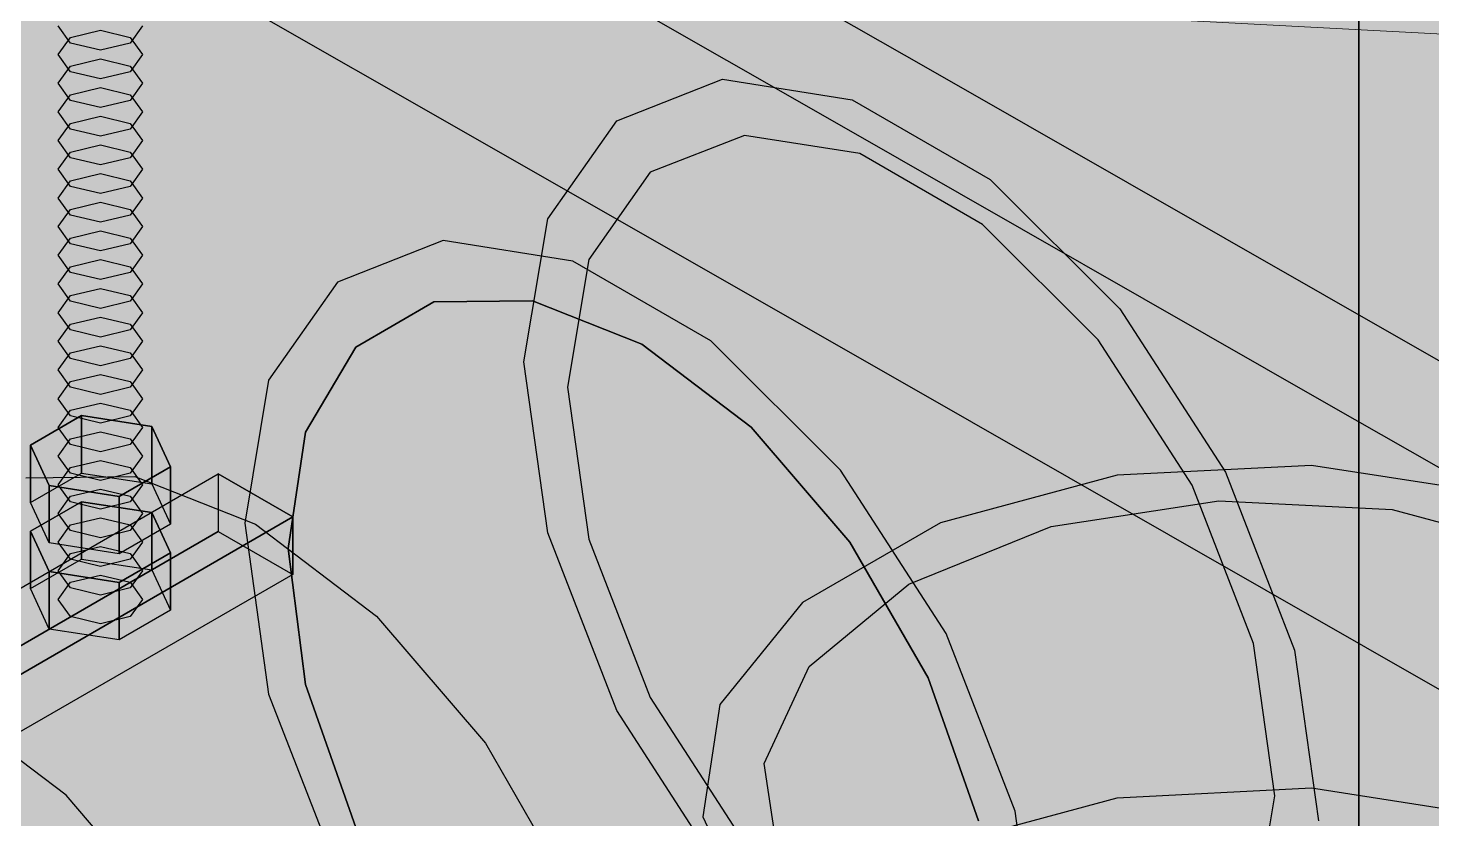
# Model space of a CAD drawing. Header units: metres. Extents: x 0 to 34.2, y 0 to 17.8.
# Drawn here: x 6.2143 to 6.4102, y 10.9985 to 11.1088 of the extents above; entities that cross this region are included whole.
import ezdxf

# ---------------------------------------------------------------- set-up
doc = ezdxf.new("R2010")
doc.units = ezdxf.units.M
doc.header["$LTSCALE"] = 0.25
doc.layers.add('ISO-ARISTAS', color=8, linetype='CONTINUOUS')
doc.layers.add('ISO-CONCRETO-SUP', color=254, linetype='CONTINUOUS', true_color=0xe8e8e8)
doc.layers.add('LLAMADAS', color=30, linetype='CONTINUOUS', lineweight=18)

msp = doc.modelspace()

# ---------------------------------------------------------------- linework, layer by layer
at = {"layer": 'ISO-ARISTAS', "color": 250}
for p, q in [((6.39999, 10.85259), (6.39999, 11.21611)), ((6.39999, 11.21611), (6.39999, 10.85259)), ((6.27163, 11.14219), (6.34022, 11.10299)), ((6.32723, 11.09549), (6.25864, 11.13469)), ((6.32723, 11.09549), (6.25864, 11.13469)), ((6.20877, 11.1323), (6.27736, 11.0931)), ((6.20877, 11.1323), (6.27736, 11.0931)), ((6.22025, 11.10673), (6.21853, 11.10913)), ((6.23028, 11.10913), (6.22856, 11.10673)), ((6.21853, 11.10513), (6.22025, 11.10753)), ((6.22025, 11.10753), (6.22441, 11.10852)), ((6.22441, 11.10852), (6.22856, 11.10753)), ((6.22856, 11.10753), (6.23028, 11.10513)), ((6.22025, 11.10272), (6.21853, 11.10513)), ((6.22441, 11.10573), (6.22025, 11.10673)), ((6.22856, 11.10673), (6.22441, 11.10573)), ((6.23028, 11.10513), (6.22856, 11.10272)), ((6.21853, 11.10112), (6.22025, 11.10353)), ((6.22025, 11.10353), (6.22441, 11.10452)), ((6.22441, 11.10452), (6.22856, 11.10353)), ((6.22856, 11.10353), (6.23028, 11.10112)), ((6.34022, 11.10299), (6.4088, 11.06379)), ((6.22025, 11.09872), (6.21853, 11.10112)), ((6.22441, 11.10173), (6.22025, 11.10272)), ((6.22856, 11.10272), (6.22441, 11.10173)), ((6.23028, 11.10112), (6.22856, 11.09872)), ((6.29648, 11.0959), (6.31122, 11.10168)), ((6.31122, 11.10168), (6.32931, 11.09883)), ((6.21853, 11.09713), (6.22025, 11.09952)), ((6.22025, 11.09952), (6.22441, 11.10052)), ((6.22441, 11.10052), (6.22856, 11.09952)), ((6.22856, 11.09952), (6.23028, 11.09713)), ((6.22025, 11.09473), (6.21853, 11.09713)), ((6.22441, 11.09773), (6.22025, 11.09872)), ((6.22856, 11.09872), (6.22441, 11.09773)), ((6.23028, 11.09713), (6.22856, 11.09473)), ((6.32931, 11.09883), (6.34856, 11.08772)), ((6.21853, 11.09313), (6.22025, 11.09553)), ((6.22025, 11.09553), (6.22441, 11.09652)), ((6.22441, 11.09652), (6.22856, 11.09553)), ((6.22856, 11.09553), (6.23028, 11.09313)), ((6.28685, 11.08221), (6.29648, 11.0959)), ((6.39581, 11.05629), (6.32723, 11.09549)), ((6.39581, 11.05629), (6.32723, 11.09549)), ((6.22441, 11.09373), (6.22025, 11.09473)), ((6.22856, 11.09473), (6.22441, 11.09373)), ((6.31426, 11.09386), (6.30112, 11.08872)), ((6.33037, 11.09133), (6.31426, 11.09386)), ((6.22025, 11.09073), (6.21853, 11.09313)), ((6.21853, 11.08913), (6.22025, 11.09153)), ((6.22025, 11.09153), (6.22441, 11.09252)), ((6.22441, 11.09252), (6.22856, 11.09153)), ((6.23028, 11.09313), (6.22856, 11.09073)), ((6.22856, 11.09153), (6.23028, 11.08913)), ((6.27736, 11.0931), (6.34594, 11.05389)), ((6.27736, 11.0931), (6.34594, 11.05389)), ((6.34751, 11.08144), (6.33037, 11.09133)), ((6.22441, 11.08973), (6.22025, 11.09073)), ((6.22856, 11.09073), (6.22441, 11.08973)), ((6.22025, 11.08672), (6.21853, 11.08913)), ((6.21853, 11.08512), (6.22025, 11.08752)), ((6.22025, 11.08752), (6.22441, 11.08852)), ((6.22441, 11.08852), (6.22856, 11.08752)), ((6.23028, 11.08913), (6.22856, 11.08672)), ((6.22856, 11.08752), (6.23028, 11.08512)), ((6.30112, 11.08872), (6.29255, 11.07653)), ((6.34856, 11.08772), (6.36665, 11.06968)), ((6.22441, 11.08573), (6.22025, 11.08672)), ((6.22856, 11.08672), (6.22441, 11.08573)), ((6.22025, 11.08272), (6.21853, 11.08512)), ((6.21853, 11.08113), (6.22025, 11.08352)), ((6.22025, 11.08352), (6.22441, 11.08452)), ((6.22441, 11.08452), (6.22856, 11.08352)), ((6.23028, 11.08512), (6.22856, 11.08272)), ((6.22856, 11.08352), (6.23028, 11.08113)), ((6.22441, 11.08173), (6.22025, 11.08272)), ((6.22856, 11.08272), (6.22441, 11.08173)), ((6.28351, 11.06225), (6.28685, 11.08221)), ((6.36362, 11.06536), (6.34751, 11.08144)), ((6.22025, 11.07873), (6.21853, 11.08113)), ((6.21853, 11.07713), (6.22025, 11.07953)), ((6.22025, 11.07953), (6.22441, 11.08052)), ((6.22441, 11.08052), (6.22856, 11.07953)), ((6.23028, 11.08113), (6.22856, 11.07873)), ((6.22856, 11.07953), (6.23028, 11.07713)), ((6.22441, 11.07773), (6.22025, 11.07873)), ((6.22856, 11.07873), (6.22441, 11.07773)), ((6.27225, 11.07918), (6.25751, 11.0734)), ((6.29034, 11.07633), (6.27225, 11.07918)), ((6.22025, 11.07473), (6.21853, 11.07713)), ((6.22025, 11.07553), (6.22441, 11.07652)), ((6.22441, 11.07652), (6.22856, 11.07553)), ((6.23028, 11.07713), (6.22856, 11.07473)), ((6.29255, 11.07653), (6.28957, 11.05875)), ((6.30959, 11.06522), (6.29034, 11.07633)), ((6.21853, 11.07313), (6.22025, 11.07553)), ((6.22441, 11.07373), (6.22025, 11.07473)), ((6.22856, 11.07473), (6.22441, 11.07373)), ((6.22856, 11.07553), (6.23028, 11.07313)), ((6.22025, 11.07072), (6.21853, 11.07313)), ((6.22025, 11.07153), (6.22441, 11.07252)), ((6.22441, 11.07252), (6.22856, 11.07153)), ((6.23028, 11.07313), (6.22856, 11.07072)), ((6.25751, 11.0734), (6.24788, 11.05971)), ((6.21853, 11.06912), (6.22025, 11.07153)), ((6.22441, 11.06973), (6.22025, 11.07072)), ((6.22856, 11.07072), (6.22441, 11.06973)), ((6.22856, 11.07153), (6.23028, 11.06912)), ((6.27095, 11.07062), (6.26003, 11.06431)), ((6.26003, 11.06431), (6.27095, 11.07062)), ((6.28471, 11.07077), (6.27095, 11.07062)), ((6.27095, 11.07062), (6.28471, 11.07077)), ((6.29997, 11.06475), (6.28471, 11.07077)), ((6.28471, 11.07077), (6.29997, 11.06475)), ((6.36665, 11.06968), (6.3814, 11.04687)), ((6.22025, 11.06672), (6.21853, 11.06912)), ((6.22025, 11.06752), (6.22441, 11.06852)), ((6.22441, 11.06852), (6.22856, 11.06752)), ((6.23028, 11.06912), (6.22856, 11.06672)), ((6.21853, 11.06513), (6.22025, 11.06752)), ((6.22441, 11.06573), (6.22025, 11.06672)), ((6.22856, 11.06672), (6.22441, 11.06573)), ((6.22856, 11.06752), (6.23028, 11.06513)), ((6.22025, 11.06273), (6.21853, 11.06513)), ((6.22025, 11.06353), (6.22441, 11.06452)), ((6.22441, 11.06452), (6.22856, 11.06353)), ((6.23028, 11.06513), (6.22856, 11.06273)), ((6.26003, 11.06431), (6.25302, 11.05247)), ((6.25302, 11.05247), (6.26003, 11.06431)), ((6.31522, 11.05315), (6.29997, 11.06475)), ((6.29997, 11.06475), (6.31522, 11.05315)), ((6.32768, 11.04718), (6.30959, 11.06522)), ((6.37675, 11.04506), (6.36362, 11.06536)), ((6.21853, 11.06113), (6.22025, 11.06353)), ((6.22441, 11.06173), (6.22025, 11.06273)), ((6.22856, 11.06273), (6.22441, 11.06173)), ((6.22856, 11.06353), (6.23028, 11.06113)), ((6.28685, 11.03843), (6.28351, 11.06225)), ((6.4088, 11.06379), (6.47739, 11.02459)), ((6.22025, 11.05873), (6.21853, 11.06113)), ((6.22025, 11.05953), (6.22441, 11.06052)), ((6.22441, 11.06052), (6.22856, 11.05953)), ((6.23028, 11.06113), (6.22856, 11.05873)), ((6.21853, 11.05713), (6.22025, 11.05953)), ((6.22441, 11.05773), (6.22025, 11.05873)), ((6.22856, 11.05873), (6.22441, 11.05773)), ((6.22856, 11.05953), (6.23028, 11.05713)), ((6.24788, 11.05971), (6.24454, 11.03975)), ((6.28957, 11.05875), (6.29255, 11.03754)), ((6.22025, 11.05472), (6.21853, 11.05713)), ((6.22025, 11.05552), (6.22441, 11.05652)), ((6.22441, 11.05652), (6.22856, 11.05552)), ((6.23028, 11.05713), (6.22856, 11.05472)), ((6.4644, 11.01709), (6.39581, 11.05629)), ((6.4644, 11.01709), (6.39581, 11.05629)), ((6.22179, 11.05476), (6.21464, 11.05064)), ((6.21464, 11.05064), (6.22179, 11.05476)), ((6.21853, 11.05312), (6.22025, 11.05552)), ((6.22441, 11.05373), (6.22025, 11.05472)), ((6.23156, 11.05325), (6.22179, 11.05476)), ((6.22179, 11.05476), (6.22179, 11.04676)), ((6.22179, 11.04676), (6.22179, 11.05476)), ((6.22179, 11.05476), (6.23156, 11.05325)), ((6.22856, 11.05472), (6.22441, 11.05373)), ((6.22856, 11.05552), (6.23028, 11.05312)), ((6.22025, 11.05072), (6.21853, 11.05312)), ((6.22025, 11.05152), (6.22441, 11.05252)), ((6.22441, 11.05252), (6.22856, 11.05152)), ((6.23028, 11.05312), (6.22856, 11.05072)), ((6.23156, 11.04525), (6.23156, 11.05325)), ((6.23417, 11.04761), (6.23156, 11.05325)), ((6.23156, 11.05325), (6.23156, 11.04525)), ((6.23156, 11.05325), (6.23417, 11.04761)), ((6.25302, 11.05247), (6.2506, 11.03625)), ((6.2506, 11.03625), (6.25302, 11.05247)), ((6.32898, 11.03711), (6.31522, 11.05315)), ((6.31522, 11.05315), (6.32898, 11.03711)), ((6.34594, 11.05389), (6.41453, 11.01469)), ((6.34594, 11.05389), (6.41453, 11.01469)), ((6.21464, 11.05064), (6.21464, 11.04264)), ((6.21464, 11.04264), (6.21464, 11.05064)), ((6.21464, 11.05064), (6.21726, 11.045)), ((6.21726, 11.045), (6.21464, 11.05064)), ((6.21853, 11.04913), (6.22025, 11.05152)), ((6.22441, 11.04973), (6.22025, 11.05072)), ((6.22856, 11.05072), (6.22441, 11.04973)), ((6.22856, 11.05152), (6.23028, 11.04913)), ((6.22025, 11.04673), (6.21853, 11.04913)), ((6.22025, 11.04753), (6.22441, 11.04852)), ((6.22441, 11.04852), (6.22856, 11.04753)), ((6.23028, 11.04913), (6.22856, 11.04673)), ((6.19756, 11.02163), (6.24086, 11.04663)), ((6.19756, 11.02163), (6.24086, 11.04663)), ((6.21399, 11.04611), (6.2292, 11.04628)), ((6.21464, 11.04264), (6.22179, 11.04676)), ((6.21464, 11.04264), (6.22179, 11.04676)), ((6.21853, 11.04513), (6.22025, 11.04753)), ((6.22441, 11.04573), (6.22025, 11.04673)), ((6.22179, 11.04676), (6.23156, 11.04525)), ((6.22179, 11.04676), (6.23156, 11.04525)), ((6.22856, 11.04673), (6.22441, 11.04573)), ((6.23417, 11.04761), (6.22702, 11.04349)), ((6.22702, 11.04349), (6.23417, 11.04761)), ((6.22856, 11.04753), (6.23028, 11.04513)), ((6.2292, 11.04628), (6.24606, 11.03963)), ((6.23417, 11.03961), (6.23417, 11.04761)), ((6.23417, 11.04761), (6.23417, 11.03961)), ((6.25125, 11.04063), (6.24086, 11.04663)), ((6.24086, 11.04663), (6.24086, 11.03862)), ((6.24086, 11.04663), (6.24086, 11.03862)), ((6.24086, 11.04663), (6.25125, 11.04063)), ((6.34242, 11.02437), (6.32768, 11.04718)), ((6.36628, 11.04646), (6.34161, 11.03982)), ((6.3934, 11.04783), (6.36628, 11.04646)), ((6.3814, 11.04687), (6.39102, 11.02207)), ((6.4197, 11.04376), (6.3934, 11.04783)), ((6.21726, 11.045), (6.21726, 11.037)), ((6.22702, 11.04349), (6.21726, 11.045)), ((6.21726, 11.037), (6.21726, 11.045)), ((6.21726, 11.045), (6.22702, 11.04349)), ((6.22025, 11.04273), (6.21853, 11.04513)), ((6.22025, 11.04353), (6.22441, 11.04452)), ((6.22441, 11.04452), (6.22856, 11.04353)), ((6.23028, 11.04513), (6.22856, 11.04273)), ((6.23156, 11.04525), (6.23417, 11.03961)), ((6.23156, 11.04525), (6.23417, 11.03961)), ((6.38532, 11.02296), (6.37675, 11.04506)), ((6.22179, 11.04276), (6.21464, 11.03864)), ((6.21464, 11.03864), (6.22179, 11.04276)), ((6.21726, 11.037), (6.21464, 11.04264)), ((6.21726, 11.037), (6.21464, 11.04264)), ((6.21853, 11.04113), (6.22025, 11.04353)), ((6.22441, 11.04173), (6.22025, 11.04273)), ((6.23156, 11.04125), (6.22179, 11.04276)), ((6.22179, 11.04276), (6.22179, 11.03476)), ((6.22179, 11.03476), (6.22179, 11.04276)), ((6.22179, 11.04276), (6.23156, 11.04125)), ((6.22856, 11.04273), (6.22441, 11.04173)), ((6.22702, 11.03549), (6.22702, 11.04349)), ((6.22702, 11.04349), (6.22702, 11.03549)), ((6.22856, 11.04353), (6.23028, 11.04113)), ((6.35707, 11.03928), (6.38048, 11.0429)), ((6.38048, 11.0429), (6.40464, 11.04168)), ((6.25125, 11.04063), (6.20795, 11.01562)), ((6.20795, 11.01562), (6.25125, 11.04063)), ((6.22025, 11.03872), (6.21853, 11.04113)), ((6.22025, 11.03953), (6.22441, 11.04052)), ((6.22441, 11.04052), (6.22856, 11.03953)), ((6.23028, 11.04113), (6.22856, 11.03872)), ((6.23156, 11.03325), (6.23156, 11.04125)), ((6.23417, 11.03561), (6.23156, 11.04125)), ((6.23156, 11.04125), (6.23156, 11.03325)), ((6.23156, 11.04125), (6.23417, 11.03561)), ((6.25125, 11.03262), (6.25125, 11.04063)), ((6.25125, 11.04063), (6.25125, 11.03262)), ((6.40464, 11.04168), (6.42661, 11.03577)), ((6.24086, 11.03862), (6.19756, 11.01362)), ((6.19756, 11.01362), (6.24086, 11.03862)), ((6.21464, 11.03864), (6.21464, 11.03064)), ((6.21464, 11.03064), (6.21464, 11.03864)), ((6.21464, 11.03864), (6.21726, 11.033)), ((6.21726, 11.033), (6.21464, 11.03864)), ((6.21853, 11.03712), (6.22025, 11.03953)), ((6.22441, 11.03773), (6.22025, 11.03872)), ((6.22856, 11.03872), (6.22441, 11.03773)), ((6.23417, 11.03961), (6.22702, 11.03549)), ((6.23417, 11.03961), (6.22702, 11.03549)), ((6.22856, 11.03953), (6.23028, 11.03712)), ((6.24086, 11.03862), (6.25125, 11.03262)), ((6.24086, 11.03862), (6.25125, 11.03262)), ((6.24454, 11.03975), (6.24788, 11.01593)), ((6.24606, 11.03963), (6.26292, 11.02681)), ((6.29648, 11.01362), (6.28685, 11.03843)), ((6.34161, 11.03982), (6.32236, 11.02871)), ((6.33721, 11.03125), (6.35707, 11.03928)), ((6.22702, 11.03549), (6.21726, 11.037)), ((6.22702, 11.03549), (6.21726, 11.037)), ((6.22025, 11.03472), (6.21853, 11.03712)), ((6.22025, 11.03552), (6.22441, 11.03652)), ((6.22441, 11.03652), (6.22856, 11.03552)), ((6.23028, 11.03712), (6.22856, 11.03472)), ((6.29255, 11.03754), (6.30112, 11.01544)), ((6.3399, 11.0182), (6.32898, 11.03711)), ((6.32898, 11.03711), (6.3399, 11.0182)), ((6.21464, 11.03064), (6.22179, 11.03476)), ((6.21464, 11.03064), (6.22179, 11.03476)), ((6.21853, 11.03313), (6.22025, 11.03552)), ((6.22441, 11.03373), (6.22025, 11.03472)), ((6.22179, 11.03476), (6.23156, 11.03325)), ((6.22179, 11.03476), (6.23156, 11.03325)), ((6.22856, 11.03472), (6.22441, 11.03373)), ((6.23417, 11.03561), (6.22702, 11.03149)), ((6.22702, 11.03149), (6.23417, 11.03561)), ((6.22856, 11.03552), (6.23028, 11.03313)), ((6.23417, 11.02761), (6.23417, 11.03561)), ((6.23417, 11.03561), (6.23417, 11.02761)), ((6.2506, 11.03625), (6.25302, 11.01724)), ((6.25302, 11.01724), (6.2506, 11.03625)), ((6.25125, 11.03262), (6.20795, 11.00763)), ((6.25125, 11.03262), (6.20795, 11.00763)), ((6.21726, 11.033), (6.21726, 11.025)), ((6.22702, 11.03149), (6.21726, 11.033)), ((6.21726, 11.025), (6.21726, 11.033)), ((6.21726, 11.033), (6.22702, 11.03149)), ((6.22025, 11.03073), (6.21853, 11.03313)), ((6.22025, 11.03153), (6.22441, 11.03252)), ((6.22025, 11.03153), (6.22441, 11.03252)), ((6.22441, 11.03252), (6.22856, 11.03153)), ((6.22441, 11.03252), (6.22856, 11.03153)), ((6.23028, 11.03313), (6.22856, 11.03073)), ((6.23156, 11.03325), (6.23417, 11.02761)), ((6.23156, 11.03325), (6.23417, 11.02761)), ((6.21726, 11.025), (6.21464, 11.03064)), ((6.21726, 11.025), (6.21464, 11.03064)), ((6.21853, 11.02913), (6.22025, 11.03153)), ((6.21853, 11.02913), (6.22025, 11.03153)), ((6.22441, 11.02973), (6.22025, 11.03073)), ((6.22856, 11.03073), (6.22441, 11.02973)), ((6.22702, 11.02349), (6.22702, 11.03149)), ((6.22702, 11.03149), (6.22702, 11.02349)), ((6.22856, 11.03153), (6.23028, 11.02913)), ((6.22856, 11.03153), (6.23028, 11.02913)), ((6.3233, 11.01978), (6.33721, 11.03125)), ((6.22025, 11.02673), (6.21853, 11.02913)), ((6.22025, 11.02673), (6.21853, 11.02913)), ((6.23028, 11.02913), (6.22856, 11.02673)), ((6.23028, 11.02913), (6.22856, 11.02673)), ((6.32236, 11.02871), (6.31086, 11.01446)), ((6.22441, 11.02573), (6.22025, 11.02673)), ((6.22441, 11.02573), (6.22025, 11.02673)), ((6.22856, 11.02673), (6.22441, 11.02573)), ((6.22856, 11.02673), (6.22441, 11.02573)), ((6.23417, 11.02761), (6.22702, 11.02349)), ((6.23417, 11.02761), (6.22702, 11.02349)), ((6.26292, 11.02681), (6.27813, 11.00908)), ((6.22702, 11.02349), (6.21726, 11.025)), ((6.22702, 11.02349), (6.21726, 11.025)), ((6.35205, 10.99957), (6.34242, 11.02437)), ((6.3883, 11.00175), (6.38532, 11.02296)), ((6.39102, 11.02207), (6.39436, 10.99825)), ((6.31702, 11.00626), (6.3233, 11.01978)), ((6.25302, 11.01724), (6.26003, 10.9973)), ((6.26003, 10.9973), (6.25302, 11.01724)), ((6.34691, 10.99826), (6.3399, 11.0182)), ((6.3399, 11.0182), (6.34691, 10.99826)), ((6.24788, 11.01593), (6.25751, 10.99113)), ((6.30112, 11.01544), (6.31426, 10.99514)), ((6.21961, 11.00181), (6.20275, 11.01463)), ((6.31122, 10.99082), (6.29648, 11.01362)), ((6.31086, 11.01446), (6.30848, 10.99881)), ((6.27813, 11.00908), (6.2902, 10.98817)), ((6.31914, 10.99232), (6.31702, 11.00626)), ((6.23482, 10.98408), (6.21961, 11.00181)), ((6.34161, 10.99482), (6.36628, 11.00146)), ((6.36628, 11.00146), (6.3934, 11.00283)), ((6.38532, 10.98397), (6.3883, 11.00175)), ((6.3934, 11.00283), (6.4197, 10.99876)), ((6.35539, 10.97575), (6.35205, 10.99957)), ((6.30848, 10.99881), (6.31553, 10.98362))]:
    msp.add_line(p, q, dxfattribs=at)
at = {"layer": 'ISO-CONCRETO-SUP', "true_color": 0x575d65}
msp.add_solid([(6.6165, 10.97759), (6.39999, 10.85259), (6.6165, 11.34111), (6.39999, 11.21611)], dxfattribs=at)
at = {"layer": 'ISO-CONCRETO-SUP', "true_color": 0x616771}
msp.add_solid([(6.39999, 10.85259), (6.48659, 10.80259), (6.39999, 11.21611), (6.48659, 11.16611)], dxfattribs=at)
at = {"layer": 'ISO-CONCRETO-SUP', "true_color": 0xaaadb3}
for points in [[(6.20877, 11.1323), (6.27736, 11.0931), (6.20877, 11.2023), (6.27736, 11.1631)], [(6.34594, 11.12389), (6.41453, 11.08469), (6.34594, 11.19389), (6.41453, 11.15469)], [(6.19006, 11.10389), (6.25864, 11.06469), (6.19006, 11.17389), (6.25864, 11.13469)], [(6.27736, 11.0931), (6.34594, 11.05389), (6.27736, 11.1631), (6.34594, 11.12389)], [(6.25864, 11.06469), (6.32723, 11.02549), (6.25864, 11.13469), (6.32723, 11.09549)], [(6.34594, 11.05389), (6.41453, 11.01469), (6.34594, 11.12389), (6.41453, 11.08469)], [(6.19006, 11.03389), (6.25864, 10.99469), (6.19006, 11.10389), (6.25864, 11.06469)], [(6.32723, 11.02549), (6.39581, 10.98629), (6.32723, 11.09549), (6.39581, 11.05629)], [(6.25864, 10.99469), (6.32723, 10.95549), (6.25864, 11.06469), (6.32723, 11.02549)], [(6.39581, 10.98629), (6.4644, 10.94709), (6.39581, 11.05629), (6.4644, 11.01709)], [(6.19006, 10.96389), (6.25864, 10.92469), (6.19006, 11.03389), (6.25864, 10.99469)], [(6.32723, 10.95549), (6.39581, 10.91629), (6.32723, 11.02549), (6.39581, 10.98629)]]:
    msp.add_solid(points, dxfattribs=at)
at = {"layer": 'ISO-CONCRETO-SUP', "true_color": 0x696a6e}
for points in [[(6.21853, 11.09951), (6.22025, 11.10191), (6.21853, 11.16989), (6.22025, 11.17229)], [(6.23028, 11.09951), (6.22856, 11.09711), (6.23028, 11.16989), (6.22856, 11.16749)], [(6.21853, 11.02913), (6.22025, 11.03153), (6.21853, 11.09951), (6.22025, 11.10191)], [(6.23028, 11.02913), (6.22856, 11.02673), (6.23028, 11.09951), (6.22856, 11.09711)]]:
    msp.add_solid(points, dxfattribs=at)
at = {"layer": 'ISO-CONCRETO-SUP', "true_color": 0x87888d}
for points in [[(6.22025, 11.10191), (6.22441, 11.1029), (6.22025, 11.17229), (6.22441, 11.17328)], [(6.22856, 11.09711), (6.22441, 11.09611), (6.22856, 11.16749), (6.22441, 11.16649)], [(6.22025, 11.03153), (6.22441, 11.03252), (6.22025, 11.10191), (6.22441, 11.1029)], [(6.22856, 11.02673), (6.22441, 11.02573), (6.22856, 11.09711), (6.22441, 11.09611)]]:
    msp.add_solid(points, dxfattribs=at)
at = {"layer": 'ISO-CONCRETO-SUP', "true_color": 0x8e9095}
for points in [[(6.22441, 11.1029), (6.22856, 11.10191), (6.22441, 11.17328), (6.22856, 11.17229)], [(6.22441, 11.09611), (6.22025, 11.09711), (6.22441, 11.16649), (6.22025, 11.16749)], [(6.22441, 11.03252), (6.22856, 11.03153), (6.22441, 11.1029), (6.22856, 11.10191)], [(6.22441, 11.02573), (6.22025, 11.02673), (6.22441, 11.09611), (6.22025, 11.09711)]]:
    msp.add_solid(points, dxfattribs=at)
at = {"layer": 'ISO-CONCRETO-SUP', "true_color": 0x7b7d81}
for points in [[(6.22856, 11.10191), (6.23028, 11.09951), (6.22856, 11.17229), (6.23028, 11.16989)], [(6.22025, 11.09711), (6.21853, 11.09951), (6.22025, 11.16749), (6.21853, 11.16989)], [(6.22856, 11.03153), (6.23028, 11.02913), (6.22856, 11.10191), (6.23028, 11.09951)], [(6.22025, 11.02673), (6.21853, 11.02913), (6.22025, 11.09711), (6.21853, 11.09951)]]:
    msp.add_solid(points, dxfattribs=at)
at = {"layer": 'ISO-CONCRETO-SUP', "true_color": 0xbcc0c7}
for points in [[(6.27163, 11.14219), (6.34022, 11.10299), (6.25864, 11.13469), (6.32723, 11.09549)], [(6.20877, 11.1323), (6.27736, 11.0931), (6.15681, 11.1023), (6.22539, 11.0631)], [(6.34022, 11.10299), (6.4088, 11.06379), (6.32723, 11.09549), (6.39581, 11.05629)], [(6.15681, 11.1023), (6.22539, 11.0631), (6.10485, 11.0723), (6.17343, 11.0331)], [(6.27736, 11.0931), (6.34594, 11.05389), (6.22539, 11.0631), (6.29398, 11.02389)], [(6.22539, 11.0631), (6.29398, 11.02389), (6.17343, 11.0331), (6.24202, 10.99389)], [(6.4088, 11.06379), (6.47739, 11.02459), (6.39581, 11.05629), (6.4644, 11.01709)], [(6.34594, 11.05389), (6.41453, 11.01469), (6.29398, 11.02389), (6.36256, 10.98469)], [(6.17343, 11.0331), (6.24202, 10.99389), (6.12147, 11.0031), (6.19006, 10.96389)], [(6.29398, 11.02389), (6.36256, 10.98469), (6.24202, 10.99389), (6.3106, 10.95469)], [(6.41453, 11.01469), (6.48311, 10.97549), (6.36256, 10.98469), (6.43115, 10.94549)]]:
    msp.add_solid(points, dxfattribs=at)
at = {"layer": 'ISO-CONCRETO-SUP', "true_color": 0x22396e}
for points in [[(6.33189, 11.10204), (6.31661, 11.0959), (6.34884, 11.10589), (6.33149, 11.09928)], [(6.34884, 11.10589), (6.33149, 11.09928), (6.36447, 11.10527), (6.34521, 11.09873)], [(6.38384, 11.10347), (6.36447, 11.10527), (6.39842, 11.09807), (6.37816, 11.10019)], [(6.41556, 11.08818), (6.39842, 11.09807), (6.42753, 11.07825), (6.41039, 11.08814)], [(6.25751, 11.0734), (6.24788, 11.05971), (6.29648, 11.0959), (6.28685, 11.08221)], [(6.30112, 11.08872), (6.29255, 11.07653), (6.31661, 11.0959), (6.30514, 11.08236)], [(6.31086, 11.01446), (6.30848, 10.99881), (6.31086, 10.96946), (6.30848, 10.95381)], [(6.31581, 11.01259), (6.31877, 10.99426), (6.31672, 11.00967), (6.31904, 10.99336)]]:
    msp.add_solid(points, dxfattribs=at)
at = {"layer": 'ISO-CONCRETO-SUP', "true_color": 0x2d4b8f}
for points in [[(6.34914, 11.10004), (6.33189, 11.10204), (6.3672, 11.10414), (6.34884, 11.10589)], [(6.3078, 11.06509), (6.30432, 11.04163), (6.31604, 11.06476), (6.30963, 11.04142)], [(6.30963, 11.04142), (6.30996, 11.01745), (6.31429, 11.03969), (6.31237, 11.01656)], [(6.40653, 11.00809), (6.41001, 11.03155), (6.41476, 11.00776), (6.42117, 11.0311)]]:
    msp.add_solid(points, dxfattribs=at)
at = {"layer": 'ISO-CONCRETO-SUP', "true_color": 0x233b71}
msp.add_solid([(6.36447, 11.10527), (6.34521, 11.09873), (6.37816, 11.10019), (6.35724, 11.09428)], dxfattribs=at)
at = {"layer": 'ISO-CONCRETO-SUP', "true_color": 0x294583}
for points in [[(6.3672, 11.10414), (6.34884, 11.10589), (6.38384, 11.10347), (6.36447, 11.10527)], [(6.31724, 11.08511), (6.3078, 11.06509), (6.32839, 11.08467), (6.31604, 11.06476)], [(6.31237, 11.01656), (6.31771, 10.99548), (6.31434, 11.01492), (6.31831, 10.99497)], [(6.39709, 10.98806), (6.40653, 11.00809), (6.40241, 10.98785), (6.41476, 11.00776)]]:
    msp.add_solid(points, dxfattribs=at)
at = {"layer": 'ISO-CONCRETO-SUP', "true_color": 0x31519b}
msp.add_solid([(6.36629, 11.09014), (6.34914, 11.10004), (6.38434, 11.09424), (6.3672, 11.10414)], dxfattribs=at)
at = {"layer": 'ISO-CONCRETO-SUP', "true_color": 0x2d4b8e}
for points in [[(6.38434, 11.09424), (6.3672, 11.10414), (6.40098, 11.09358), (6.38384, 11.10347)], [(6.41928, 11.07407), (6.39776, 11.07765), (6.42476, 11.05638), (6.4029, 11.06104)], [(6.30996, 11.01745), (6.31697, 10.99575), (6.31237, 11.01656), (6.31771, 10.99548)]]:
    msp.add_solid(points, dxfattribs=at)
at = {"layer": 'ISO-CONCRETO-SUP', "true_color": 0x284481}
for points in [[(6.40098, 11.09358), (6.38384, 11.10347), (6.41556, 11.08818), (6.39842, 11.09807)], [(6.41039, 11.08814), (6.38941, 11.09087), (6.41928, 11.07407), (6.39776, 11.07765)], [(6.30514, 11.08236), (6.29887, 11.06306), (6.31724, 11.08511), (6.3078, 11.06509)], [(6.31812, 11.03652), (6.31434, 11.01492), (6.32096, 11.03202), (6.31581, 11.01259)], [(6.39132, 10.98675), (6.39759, 11.00606), (6.39709, 10.98806), (6.40653, 11.00809)]]:
    msp.add_solid(points, dxfattribs=at)
at = {"layer": 'ISO-CONCRETO-SUP', "true_color": 0x2b488a}
for points in [[(6.27225, 11.07918), (6.25751, 11.0734), (6.31122, 11.10168), (6.29648, 11.0959)], [(6.32325, 11.06209), (6.31429, 11.03969), (6.32918, 11.05717), (6.31812, 11.03652)], [(6.34161, 11.03982), (6.32236, 11.02871), (6.34161, 10.99482), (6.32236, 10.98371)]]:
    msp.add_solid(points, dxfattribs=at)
at = {"layer": 'ISO-CONCRETO-SUP', "true_color": 0x31529d}
for points in [[(6.29034, 11.07633), (6.27225, 11.07918), (6.32931, 11.09883), (6.31122, 11.10168)], [(6.4029, 11.06104), (6.37896, 11.0599), (6.40464, 11.04168), (6.38048, 11.0429)], [(6.39791, 11.0288), (6.39223, 11.05223), (6.41001, 11.03155), (6.40712, 11.05562)], [(6.29855, 11.04032), (6.30422, 11.01688), (6.30432, 11.04163), (6.30721, 11.01756)]]:
    msp.add_solid(points, dxfattribs=at)
at = {"layer": 'ISO-CONCRETO-SUP', "true_color": 0x2a4787}
for points in [[(6.31426, 11.09386), (6.30112, 11.08872), (6.33189, 11.10204), (6.31661, 11.0959)], [(6.38941, 11.09087), (6.36711, 11.08609), (6.39776, 11.07765), (6.37444, 11.07448)], [(6.32918, 11.05717), (6.31812, 11.03652), (6.33358, 11.0502), (6.32096, 11.03202)]]:
    msp.add_solid(points, dxfattribs=at)
at = {"layer": 'ISO-CONCRETO-SUP', "true_color": 0x305099}
for points in [[(6.33037, 11.09133), (6.31426, 11.09386), (6.34914, 11.10004), (6.33189, 11.10204)], [(6.40712, 11.05562), (6.39821, 11.07739), (6.42084, 11.05507), (6.41383, 11.07677)], [(6.37896, 11.0599), (6.35583, 11.0531), (6.38048, 11.0429), (6.35707, 11.03928)], [(6.30721, 11.01756), (6.31612, 10.99579), (6.30996, 11.01745), (6.31697, 10.99575)]]:
    msp.add_solid(points, dxfattribs=at)
at = {"layer": 'ISO-CONCRETO-SUP', "true_color": 0x233a6f}
msp.add_solid([(6.31661, 11.0959), (6.30514, 11.08236), (6.33149, 11.09928), (6.31724, 11.08511)], dxfattribs=at)
at = {"layer": 'ISO-CONCRETO-SUP', "true_color": 0x253e75}
msp.add_solid([(6.33149, 11.09928), (6.31724, 11.08511), (6.34521, 11.09873), (6.32839, 11.08467)], dxfattribs=at)
at = {"layer": 'ISO-CONCRETO-SUP', "true_color": 0x3457a6}
msp.add_solid([(6.34751, 11.08144), (6.33037, 11.09133), (6.36629, 11.09014), (6.34914, 11.10004)], dxfattribs=at)
at = {"layer": 'ISO-CONCRETO-SUP', "true_color": 0x27417c}
for points in [[(6.37816, 11.10019), (6.35724, 11.09428), (6.38941, 11.09087), (6.36711, 11.08609)], [(6.34521, 11.09873), (6.32839, 11.08467), (6.35724, 11.09428), (6.33817, 11.08105)]]:
    msp.add_solid(points, dxfattribs=at)
at = {"layer": 'ISO-CONCRETO-SUP', "true_color": 0x243c73}
for points in [[(6.39842, 11.09807), (6.37816, 11.10019), (6.41039, 11.08814), (6.38941, 11.09087)], [(6.32271, 11.02637), (6.31672, 11.00967), (6.3233, 11.01978), (6.31702, 11.00626)]]:
    msp.add_solid(points, dxfattribs=at)
at = {"layer": 'ISO-CONCRETO-SUP', "true_color": 0x3559aa}
msp.add_solid([(6.30959, 11.06522), (6.29034, 11.07633), (6.34856, 11.08772), (6.32931, 11.09883)], dxfattribs=at)
at = {"layer": 'ISO-CONCRETO-SUP', "true_color": 0x294584}
msp.add_solid([(6.35724, 11.09428), (6.33817, 11.08105), (6.36711, 11.08609), (6.34619, 11.07439)], dxfattribs=at)
at = {"layer": 'ISO-CONCRETO-SUP', "true_color": 0x3355a2}
for points in [[(6.38125, 11.07354), (6.36629, 11.09014), (6.39821, 11.07739), (6.38434, 11.09424)], [(6.39223, 11.05223), (6.38125, 11.07354), (6.40712, 11.05562), (6.39821, 11.07739)], [(6.38532, 11.02296), (6.37675, 11.04506), (6.39791, 11.0288), (6.39223, 11.05223)], [(6.4197, 11.04376), (6.3934, 11.04783), (6.4197, 10.99876), (6.3934, 11.00283)], [(6.29255, 11.03754), (6.30112, 11.01544), (6.29855, 11.04032), (6.30422, 11.01688)], [(6.30422, 11.01688), (6.31521, 10.99558), (6.30721, 11.01756), (6.31612, 10.99579)]]:
    msp.add_solid(points, dxfattribs=at)
at = {"layer": 'ISO-CONCRETO-SUP', "true_color": 0x2f4f96}
for points in [[(6.39821, 11.07739), (6.38434, 11.09424), (6.41383, 11.07677), (6.40098, 11.09358)], [(6.41001, 11.03155), (6.40712, 11.05562), (6.42117, 11.0311), (6.42084, 11.05507)], [(6.30432, 11.04163), (6.30721, 11.01756), (6.30963, 11.04142), (6.30996, 11.01745)]]:
    msp.add_solid(points, dxfattribs=at)
at = {"layer": 'ISO-CONCRETO-SUP', "true_color": 0x2b4889}
msp.add_solid([(6.41383, 11.07677), (6.40098, 11.09358), (6.42753, 11.07169), (6.41556, 11.08818)], dxfattribs=at)
at = {"layer": 'ISO-CONCRETO-SUP', "true_color": 0x365aac}
msp.add_solid([(6.36362, 11.06536), (6.34751, 11.08144), (6.38125, 11.07354), (6.36629, 11.09014)], dxfattribs=at)
at = {"layer": 'ISO-CONCRETO-SUP', "true_color": 0x375cb0}
msp.add_solid([(6.32768, 11.04718), (6.30959, 11.06522), (6.36665, 11.06968), (6.34856, 11.08772)], dxfattribs=at)
at = {"layer": 'ISO-CONCRETO-SUP', "true_color": 0x2c498b}
for points in [[(6.36711, 11.08609), (6.34619, 11.07439), (6.37444, 11.07448), (6.35215, 11.06495)], [(6.34619, 11.07439), (6.32918, 11.05717), (6.35215, 11.06495), (6.33358, 11.0502)]]:
    msp.add_solid(points, dxfattribs=at)
at = {"layer": 'ISO-CONCRETO-SUP', "true_color": 0x2a4686}
for points in [[(6.32839, 11.08467), (6.31604, 11.06476), (6.33817, 11.08105), (6.32325, 11.06209)], [(6.40241, 10.98785), (6.41476, 11.00776), (6.40707, 10.98613), (6.42198, 11.00509)], [(6.30848, 10.99881), (6.31553, 10.98362), (6.30848, 10.95381), (6.31553, 10.93862)]]:
    msp.add_solid(points, dxfattribs=at)
at = {"layer": 'ISO-CONCRETO-SUP', "true_color": 0x28427f}
msp.add_solid([(6.24788, 11.05971), (6.24454, 11.03975), (6.28685, 11.08221), (6.28351, 11.06225)], dxfattribs=at)
at = {"layer": 'ISO-CONCRETO-SUP', "true_color": 0x28437f}
for points in [[(6.29255, 11.07653), (6.28957, 11.05875), (6.30514, 11.08236), (6.29887, 11.06306)], [(6.38532, 10.98397), (6.3883, 11.00175), (6.39132, 10.98675), (6.39759, 11.00606)]]:
    msp.add_solid(points, dxfattribs=at)
at = {"layer": 'ISO-CONCRETO-SUP', "true_color": 0x2b4888}
for points in [[(6.33817, 11.08105), (6.32325, 11.06209), (6.34619, 11.07439), (6.32918, 11.05717)], [(6.40707, 10.98613), (6.42198, 11.00509), (6.41089, 10.98295), (6.4279, 11.00017)]]:
    msp.add_solid(points, dxfattribs=at)
at = {"layer": 'ISO-CONCRETO-SUP', "true_color": 0x2e4d92}
for points in [[(6.39776, 11.07765), (6.37444, 11.07448), (6.4029, 11.06104), (6.37896, 11.0599)], [(6.37444, 11.07448), (6.35215, 11.06495), (6.37896, 11.0599), (6.35583, 11.0531)]]:
    msp.add_solid(points, dxfattribs=at)
at = {"layer": 'ISO-CONCRETO-SUP', "true_color": 0x365aab}
for points in [[(6.37675, 11.04506), (6.36362, 11.06536), (6.39223, 11.05223), (6.38125, 11.07354)], [(6.30112, 11.01544), (6.31426, 10.99514), (6.30422, 11.01688), (6.31521, 10.99558)]]:
    msp.add_solid(points, dxfattribs=at)
at = {"layer": 'ISO-CONCRETO-SUP', "true_color": 0x7e96ac}
msp.add_solid([(6.19539, 11.02699), (6.18447, 11.02069), (6.27095, 11.07062), (6.26003, 11.06431)], dxfattribs=at)
at = {"layer": 'ISO-CONCRETO-SUP', "true_color": 0x8faac4}
msp.add_solid([(6.20915, 11.02714), (6.19539, 11.02699), (6.28471, 11.07077), (6.27095, 11.07062)], dxfattribs=at)
at = {"layer": 'ISO-CONCRETO-SUP', "true_color": 0x9cbad6}
for points in [[(6.22441, 11.02112), (6.20915, 11.02714), (6.29997, 11.06475), (6.28471, 11.07077)], [(6.14884, 10.9775), (6.13359, 10.98352), (6.22441, 11.02112), (6.20915, 11.02714)]]:
    msp.add_solid(points, dxfattribs=at)
at = {"layer": 'ISO-CONCRETO-SUP', "true_color": 0x91adc7}
for points in [[(6.29997, 11.00775), (6.27095, 11.07062), (6.26003, 11.06431)], [(6.29997, 11.00775), (6.28471, 11.07077), (6.27095, 11.07062)], [(6.29997, 11.00775), (6.29997, 11.06475), (6.28471, 11.07077)], [(6.29997, 11.00775), (6.26003, 11.06431), (6.25302, 11.05247)], [(6.29997, 11.00775), (6.31522, 11.05315), (6.29997, 11.06475)], [(6.29997, 11.00775), (6.25302, 11.05247), (6.2506, 11.03625)], [(6.29997, 11.00775), (6.32898, 11.03711), (6.31522, 11.05315)], [(6.29997, 11.00775), (6.3399, 11.0182), (6.32898, 11.03711)], [(6.29997, 11.00775), (6.2506, 11.03625), (6.25302, 11.01724)], [(6.29997, 11.00775), (6.25302, 11.01724), (6.26003, 10.9973)], [(6.29997, 11.00775), (6.34691, 10.99826), (6.3399, 11.0182)], [(6.29997, 11.00775), (6.26003, 10.9973), (6.27095, 10.97839)], [(6.29997, 11.00775), (6.27095, 10.97839), (6.28471, 10.96235)], [(6.29997, 11.00775), (6.28471, 10.96235), (6.29997, 10.95075)], [(6.29997, 11.00775), (6.29997, 10.95075), (6.31522, 10.94473)], [(6.29997, 11.00775), (6.31522, 10.94473), (6.32898, 10.94488)], [(6.29997, 11.00775), (6.32898, 10.94488), (6.3399, 10.95119)], [(6.29997, 11.00775), (6.3399, 10.95119), (6.34691, 10.96303)], [(6.29997, 11.00775), (6.34691, 10.96303), (6.34933, 10.97925)], [(6.29997, 11.00775), (6.34933, 10.97925), (6.34691, 10.99826)]]:
    msp.add_solid(points, dxfattribs=at)
at = {"layer": 'ISO-CONCRETO-SUP', "true_color": 0x375bae}
for points in [[(6.34242, 11.02437), (6.32768, 11.04718), (6.3814, 11.04687), (6.36665, 11.06968)], [(6.25751, 10.99113), (6.27225, 10.96832), (6.29648, 11.01362), (6.31122, 10.99082)]]:
    msp.add_solid(points, dxfattribs=at)
at = {"layer": 'ISO-CONCRETO-SUP', "true_color": 0x687c8e}
msp.add_solid([(6.18447, 11.02069), (6.17746, 11.00884), (6.26003, 11.06431), (6.25302, 11.05247)], dxfattribs=at)
at = {"layer": 'ISO-CONCRETO-SUP', "true_color": 0xa5c4e1}
for points in [[(6.23966, 11.00953), (6.22441, 11.02112), (6.31522, 11.05315), (6.29997, 11.06475)], [(6.1641, 10.9659), (6.14884, 10.9775), (6.23966, 11.00953), (6.22441, 11.02112)]]:
    msp.add_solid(points, dxfattribs=at)
at = {"layer": 'ISO-CONCRETO-SUP', "true_color": 0x2d4c91}
for points in [[(6.29887, 11.06306), (6.29855, 11.04032), (6.3078, 11.06509), (6.30432, 11.04163)], [(6.39759, 11.00606), (6.39791, 11.0288), (6.40653, 11.00809), (6.41001, 11.03155)]]:
    msp.add_solid(points, dxfattribs=at)
at = {"layer": 'ISO-CONCRETO-SUP', "true_color": 0x2c4a8c}
msp.add_solid([(6.31604, 11.06476), (6.30963, 11.04142), (6.32325, 11.06209), (6.31429, 11.03969)], dxfattribs=at)
at = {"layer": 'ISO-CONCRETO-SUP', "true_color": 0x2c4a8d}
msp.add_solid([(6.35215, 11.06495), (6.33358, 11.0502), (6.35583, 11.0531), (6.33629, 11.04145)], dxfattribs=at)
at = {"layer": 'ISO-CONCRETO-SUP', "true_color": 0x2e4d94}
for points in [[(6.24454, 11.03975), (6.24788, 11.01593), (6.28351, 11.06225), (6.28685, 11.03843)], [(6.35539, 10.97575), (6.35205, 10.99957), (6.39436, 10.99825), (6.39102, 11.02207)]]:
    msp.add_solid(points, dxfattribs=at)
at = {"layer": 'ISO-CONCRETO-SUP', "true_color": 0x2e4d93}
for points in [[(6.28957, 11.05875), (6.29255, 11.03754), (6.29887, 11.06306), (6.29855, 11.04032)], [(6.3883, 11.00175), (6.38532, 11.02296), (6.39759, 11.00606), (6.39791, 11.0288)]]:
    msp.add_solid(points, dxfattribs=at)
at = {"layer": 'ISO-CONCRETO-SUP', "true_color": 0x30519b}
msp.add_solid([(6.42476, 11.05638), (6.4029, 11.06104), (6.42661, 11.03577), (6.40464, 11.04168)], dxfattribs=at)
at = {"layer": 'ISO-CONCRETO-SUP', "true_color": 0x42444a}
for points in [[(6.21464, 11.04264), (6.22179, 11.04676), (6.21464, 11.05064), (6.22179, 11.05476)], [(6.23417, 11.03961), (6.22702, 11.03549), (6.23417, 11.04761), (6.22702, 11.04349)], [(6.21464, 11.03064), (6.22179, 11.03476), (6.21464, 11.03864), (6.22179, 11.04276)], [(6.23417, 11.02761), (6.22702, 11.02349), (6.23417, 11.03561), (6.22702, 11.03149)]]:
    msp.add_solid(points, dxfattribs=at)
at = {"layer": 'ISO-CONCRETO-SUP', "true_color": 0x52545b}
for points in [[(6.21726, 11.045), (6.21464, 11.05064), (6.22179, 11.05476)], [(6.21726, 11.045), (6.22179, 11.05476), (6.23156, 11.05325)], [(6.21726, 11.045), (6.23156, 11.05325), (6.23417, 11.04761)], [(6.21726, 11.037), (6.21464, 11.04264), (6.22179, 11.04676)], [(6.21726, 11.045), (6.23417, 11.04761), (6.22702, 11.04349)], [(6.21726, 11.037), (6.22179, 11.04676), (6.23156, 11.04525)], [(6.21726, 11.037), (6.23156, 11.04525), (6.23417, 11.03961)], [(6.21726, 11.033), (6.21464, 11.03864), (6.22179, 11.04276)], [(6.21726, 11.033), (6.22179, 11.04276), (6.23156, 11.04125)], [(6.21726, 11.033), (6.23156, 11.04125), (6.23417, 11.03561)], [(6.21726, 11.037), (6.23417, 11.03961), (6.22702, 11.03549)], [(6.21726, 11.025), (6.21464, 11.03064), (6.22179, 11.03476)], [(6.21726, 11.033), (6.23417, 11.03561), (6.22702, 11.03149)], [(6.21726, 11.025), (6.22179, 11.03476), (6.23156, 11.03325)], [(6.21726, 11.025), (6.23156, 11.03325), (6.23417, 11.02761)], [(6.21726, 11.025), (6.23417, 11.02761), (6.22702, 11.02349)]]:
    msp.add_solid(points, dxfattribs=at)
at = {"layer": 'ISO-CONCRETO-SUP', "true_color": 0x4e5057}
for points in [[(6.22179, 11.04676), (6.23156, 11.04525), (6.22179, 11.05476), (6.23156, 11.05325)], [(6.22702, 11.03549), (6.21726, 11.037), (6.22702, 11.04349), (6.21726, 11.045)], [(6.22179, 11.03476), (6.23156, 11.03325), (6.22179, 11.04276), (6.23156, 11.04125)], [(6.22702, 11.02349), (6.21726, 11.025), (6.22702, 11.03149), (6.21726, 11.033)]]:
    msp.add_solid(points, dxfattribs=at)
at = {"layer": 'ISO-CONCRETO-SUP', "true_color": 0x7990a6}
msp.add_solid([(6.17746, 11.00884), (6.17504, 10.99263), (6.25302, 11.05247), (6.2506, 11.03625)], dxfattribs=at)
at = {"layer": 'ISO-CONCRETO-SUP', "true_color": 0x404248}
for points in [[(6.23156, 11.04525), (6.23417, 11.03961), (6.23156, 11.05325), (6.23417, 11.04761)], [(6.21726, 11.037), (6.21464, 11.04264), (6.21726, 11.045), (6.21464, 11.05064)], [(6.23156, 11.03325), (6.23417, 11.02761), (6.23156, 11.04125), (6.23417, 11.03561)], [(6.21726, 11.025), (6.21464, 11.03064), (6.21726, 11.033), (6.21464, 11.03864)]]:
    msp.add_solid(points, dxfattribs=at)
at = {"layer": 'ISO-CONCRETO-SUP', "true_color": 0xa7c7e4}
for points in [[(6.25342, 10.99349), (6.23966, 11.00953), (6.32898, 11.03711), (6.31522, 11.05315)], [(6.17786, 10.94986), (6.1641, 10.9659), (6.25342, 10.99349), (6.23966, 11.00953)]]:
    msp.add_solid(points, dxfattribs=at)
at = {"layer": 'ISO-CONCRETO-SUP', "true_color": 0x2d4b90}
msp.add_solid([(6.35583, 11.0531), (6.33629, 11.04145), (6.35707, 11.03928), (6.33721, 11.03125)], dxfattribs=at)
at = {"layer": 'ISO-CONCRETO-SUP', "true_color": 0x2a4685}
msp.add_solid([(6.33358, 11.0502), (6.32096, 11.03202), (6.33629, 11.04145), (6.32271, 11.02637)], dxfattribs=at)
at = {"layer": 'ISO-CONCRETO-SUP', "true_color": 0xbc7727}
msp.add_solid([(6.21399, 11.04611), (6.2292, 11.04628), (6.17069, 11.02111), (6.1859, 11.02128)], dxfattribs=at)
at = {"layer": 'ISO-CONCRETO-SUP', "true_color": 0xcd822b}
msp.add_solid([(6.2292, 11.04628), (6.24606, 11.03963), (6.1859, 11.02128), (6.20275, 11.01463)], dxfattribs=at)
at = {"layer": 'ISO-CONCRETO-SUP', "true_color": 0xab6d24}
for points in [[(6.24086, 11.03862), (6.19756, 11.01362), (6.24086, 11.04663), (6.19756, 11.02163)], [(6.25125, 11.03262), (6.20795, 11.00763), (6.25125, 11.04063), (6.20795, 11.01562)]]:
    msp.add_solid(points, dxfattribs=at)
at = {"layer": 'ISO-CONCRETO-SUP', "true_color": 0xd4862c}
for points in [[(6.24086, 11.04663), (6.25125, 11.04063), (6.19756, 11.02163), (6.20795, 11.01562)], [(6.24086, 11.03862), (6.25125, 11.03262), (6.19756, 11.01362), (6.20795, 11.00763)]]:
    msp.add_solid(points, dxfattribs=at)
at = {"layer": 'ISO-CONCRETO-SUP', "true_color": 0xbf7928}
msp.add_solid([(6.24086, 11.03862), (6.25125, 11.03262), (6.24086, 11.04663), (6.25125, 11.04063)], dxfattribs=at)
at = {"layer": 'ISO-CONCRETO-SUP', "true_color": 0x2f4f97}
msp.add_solid([(6.36628, 11.04646), (6.34161, 11.03982), (6.36628, 11.00146), (6.34161, 10.99482)], dxfattribs=at)
at = {"layer": 'ISO-CONCRETO-SUP', "true_color": 0x3356a4}
for points in [[(6.35205, 10.99957), (6.34242, 11.02437), (6.39102, 11.02207), (6.3814, 11.04687)], [(6.24788, 11.01593), (6.25751, 10.99113), (6.28685, 11.03843), (6.29648, 11.01362)]]:
    msp.add_solid(points, dxfattribs=at)
at = {"layer": 'ISO-CONCRETO-SUP', "true_color": 0x32549f}
msp.add_solid([(6.3934, 11.04783), (6.36628, 11.04646), (6.3934, 11.00283), (6.36628, 11.00146)], dxfattribs=at)
at = {"layer": 'ISO-CONCRETO-SUP', "true_color": 0x294483}
msp.add_solid([(6.33629, 11.04145), (6.32271, 11.02637), (6.33721, 11.03125), (6.3233, 11.01978)], dxfattribs=at)
at = {"layer": 'ISO-CONCRETO-SUP', "true_color": 0xd8892d}
msp.add_solid([(6.24606, 11.03963), (6.26292, 11.02681), (6.20275, 11.01463), (6.21961, 11.00181)], dxfattribs=at)
at = {"layer": 'ISO-CONCRETO-SUP', "true_color": 0x2b4788}
msp.add_solid([(6.31429, 11.03969), (6.31237, 11.01656), (6.31812, 11.03652), (6.31434, 11.01492)], dxfattribs=at)
at = {"layer": 'ISO-CONCRETO-SUP', "true_color": 0xa3c2df}
msp.add_solid([(6.26434, 10.97457), (6.25342, 10.99349), (6.3399, 11.0182), (6.32898, 11.03711)], dxfattribs=at)
at = {"layer": 'ISO-CONCRETO-SUP', "true_color": 0x8ba5be}
msp.add_solid([(6.17504, 10.99263), (6.17746, 10.97362), (6.2506, 11.03625), (6.25302, 11.01724)], dxfattribs=at)
at = {"layer": 'ISO-CONCRETO-SUP', "true_color": 0x96989e}
for points in [[(6.22441, 11.02913), (6.22025, 11.03153), (6.22441, 11.03252)], [(6.22441, 11.02913), (6.22441, 11.03252), (6.22856, 11.03153)], [(6.22441, 11.02913), (6.21853, 11.02913), (6.22025, 11.03153)], [(6.22441, 11.02913), (6.22856, 11.03153), (6.23028, 11.02913)], [(6.22441, 11.02913), (6.22025, 11.02673), (6.21853, 11.02913)], [(6.22441, 11.02913), (6.22441, 11.02573), (6.22025, 11.02673)], [(6.22441, 11.02913), (6.23028, 11.02913), (6.22856, 11.02673)], [(6.22441, 11.02913), (6.22856, 11.02673), (6.22441, 11.02573)]]:
    msp.add_solid(points, dxfattribs=at)
at = {"layer": 'ISO-CONCRETO-SUP', "true_color": 0x26407a}
msp.add_solid([(6.32096, 11.03202), (6.31581, 11.01259), (6.32271, 11.02637), (6.31672, 11.00967)], dxfattribs=at)
at = {"layer": 'ISO-CONCRETO-SUP', "true_color": 0x263f79}
for points in [[(6.32236, 11.02871), (6.31086, 11.01446), (6.32236, 10.98371), (6.31086, 10.96946)], [(6.31672, 11.00967), (6.31904, 10.99336), (6.31702, 11.00626), (6.31914, 10.99232)]]:
    msp.add_solid(points, dxfattribs=at)
at = {"layer": 'ISO-CONCRETO-SUP', "true_color": 0xdb8b2e}
msp.add_solid([(6.26292, 11.02681), (6.27813, 11.00908), (6.21961, 11.00181), (6.23482, 10.98408)], dxfattribs=at)
at = {"layer": 'ISO-CONCRETO-SUP', "true_color": 0x99b7d2}
for points in [[(6.17746, 10.97362), (6.18447, 10.95368), (6.25302, 11.01724), (6.26003, 10.9973)], [(6.27135, 10.95463), (6.26434, 10.97457), (6.34691, 10.99826), (6.3399, 11.0182)]]:
    msp.add_solid(points, dxfattribs=at)
at = {"layer": 'ISO-CONCRETO-SUP', "true_color": 0x253f78}
msp.add_solid([(6.31434, 11.01492), (6.31831, 10.99497), (6.31581, 11.01259), (6.31877, 10.99426)], dxfattribs=at)
at = {"layer": 'ISO-CONCRETO-SUP', "true_color": 0xd6882d}
msp.add_solid([(6.27813, 11.00908), (6.2902, 10.98817), (6.23482, 10.98408), (6.24689, 10.96317)], dxfattribs=at)
at = {"layer": 'LLAMADAS'}
msp.add_line((18.48, 10.46886), (6.06224, 11.1265), dxfattribs=at)

doc.saveas('drawing.dxf')
